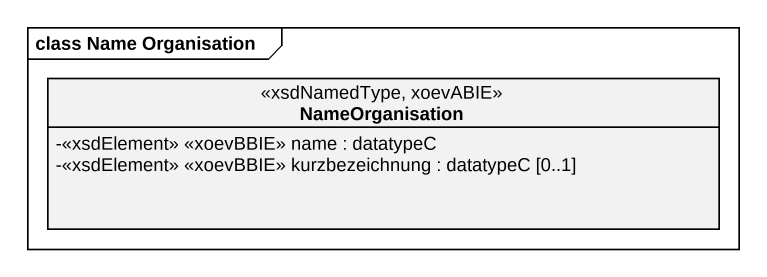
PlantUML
@startuml
mainframe class Name Organisation
hide circle
hide empty members
skinparam classAttributeIconSize 0
class NameOrganisation <<xsdNamedType, xoevABIE>> {
  -<<xsdElement>> <<xoevBBIE>> name : datatypeC
  -<<xsdElement>> <<xoevBBIE>> kurzbezeichnung : datatypeC [0..1]
}
@enduml
